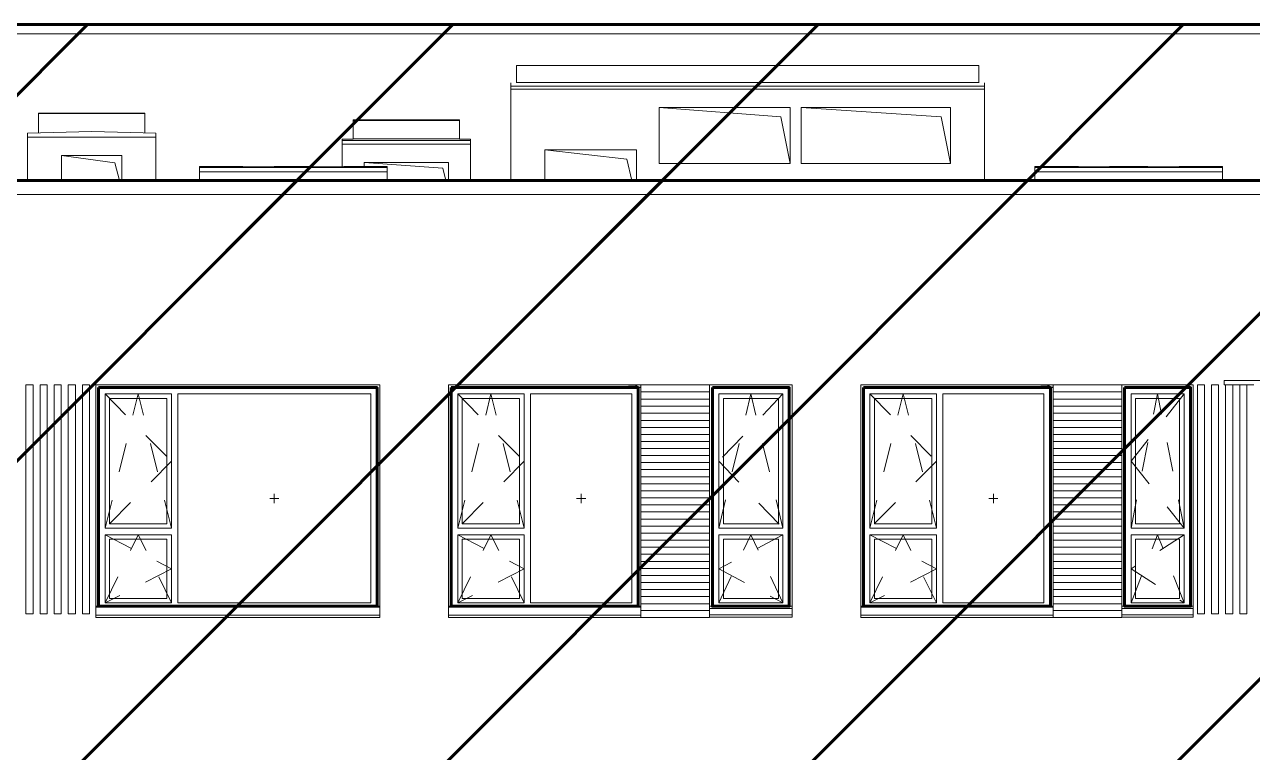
# Model space of a CAD drawing. Header units: millimetres. Extents: x 3914 to 443608, y -156176 to 78197.
# Drawn here: x 82725 to 96129, y 7690 to 15630 of the extents above; entities that cross this region are included whole.
import ezdxf

# ---------------------------------------------------------------- set-up
doc = ezdxf.new("R2010")
doc.units = ezdxf.units.MM
doc.linetypes.add('Штрих', pattern=[635, 317.5, -317.5])
for name, color, linetype, lineweight in [('0) клиннинг', 90, 'Continuous', 60), ('1) Откосы', 102, 'Continuous', 60), ('A-GENM', 7, 'Continuous', 9), ('A-GLAZ-1', 7, 'Continuous', 5), ('A-GLAZ-2', 7, 'Штрих', 5), ('A-ROOF', 7, 'Continuous', 9), ('A-WALL', 7, 'Continuous', 5), ('I-WALL', 7, 'Continuous', 5)]:
    doc.layers.add(name, color=color, linetype=linetype, lineweight=lineweight)

msp = doc.modelspace()

# ---------------------------------------------------------------- hatches: boundary and pattern name
at = {"layer": '0) клиннинг'}
h = msp.add_hatch(dxfattribs=at)
h.set_pattern_fill('ANSI31', color=256, scale=888)
h.paths.add_polyline_path([(81106, 15629.9), (132503.7, 15629.9), (132503.7, 13160), (81106, 13160)])
h = msp.add_hatch(dxfattribs=at)
h.set_pattern_fill('ANSI31', color=256, scale=888)
h.paths.add_polyline_path([(164523.7, 13930), (38834, 13930), (38834, -116.1), (164523.7, -116.1)])

# ---------------------------------------------------------------- linework, layer by layer
for points in [[(81106, 15629.9), (132503.7, 15629.9), (132503.7, 13930), (81106, 13930)], [(38834, -116.1), (164523.7, -116.1), (164523.7, 13930), (38834, 13930)]]:
    msp.add_lwpolyline(points, close=True, dxfattribs=at)
at = {"layer": '1) Откосы'}
for points in [[(83533.7, 11670), (86573.7, 11670), (86573.7, 9285), (83533.7, 9285)], [(87383.7, 11670), (89423.7, 11670), (89423.7, 9285), (87383.7, 9285)], [(90233.7, 11670), (91073.7, 11670), (91073.7, 9285), (90233.7, 9285)], [(91883.7, 11670), (93923.7, 11670), (93923.7, 9285), (91883.7, 9285)], [(94733.7, 11670), (95453.7, 11670), (95453.7, 9285), (94733.7, 9285)]]:
    msp.add_lwpolyline(points, close=True, dxfattribs=at)
at = {"layer": 'A-GENM'}
for p, q in [((106833.6, 15629.9), (81075, 15629.9)), ((81075, 15530), (106833.6, 15530)), ((38775.6, 13930), (115191.7, 13930)), ((38782.7, 13775.9), (115184.6, 13775.9)), ((89317.7, 11700), (89317.7, 11695)), ((89317.7, 11695), (89386.5, 11695)), ((89386.5, 11695), (89437.7, 11670)), ((89438.8, 11675), (89387.7, 11700)), ((89437.7, 11670), (89453.7, 11670)), ((89453.7, 11675), (89438.8, 11675)), ((93817.7, 11700), (93817.7, 11695)), ((93817.7, 11695), (93886.5, 11695)), ((93886.5, 11695), (93937.7, 11670)), ((93938.8, 11675), (93887.7, 11700)), ((93937.7, 11670), (93953.7, 11670)), ((93953.7, 11675), (93938.8, 11675))]:
    msp.add_line(p, q, dxfattribs=at)
at = {"layer": 'A-GLAZ-1'}
for p, q in [((90982, 14623.3), (89653.7, 14725)), ((91083.7, 14115), (90982, 14623.3)), ((92732, 14623.3), (91203.7, 14725)), ((92833.7, 14115), (92732, 14623.3)), ((89298.7, 14160), (88403.7, 14265)), ((83711.7, 14123), (83128.7, 14200)), ((83759.9, 13930), (83711.7, 14123)), ((87291.7, 14063), (86433.7, 14125)), ((89356.1, 13930), (89298.7, 14160)), ((87324.9, 13930), (87291.7, 14063)), ((83503.7, 11700), (83503.7, 9202.5)), ((86603.7, 11700), (83503.7, 11700)), ((83533.7, 9285), (83533.7, 11670)), ((83533.7, 11670), (86573.7, 11670)), ((86573.7, 11670), (86573.7, 9285)), ((86603.7, 9202.5), (86603.7, 11700)), ((87353.7, 11700), (87353.7, 9202.5)), ((89453.7, 11700), (87353.7, 11700)), ((87383.7, 9285), (87383.7, 11670)), ((87383.7, 11670), (89423.7, 11670)), ((89423.7, 11670), (89423.7, 9285)), ((91103.7, 11700), (90203.7, 11700)), ((90233.7, 9285), (90233.7, 11670)), ((90233.7, 11670), (91073.7, 11670)), ((91073.7, 11670), (91073.7, 9285)), ((91103.7, 9202.5), (91103.7, 11700)), ((91853.7, 11700), (91853.7, 9202.5)), ((93953.7, 11700), (91853.7, 11700)), ((91883.7, 9285), (91883.7, 11670)), ((91883.7, 11670), (93923.7, 11670)), ((93923.7, 11670), (93923.7, 9285)), ((95483.7, 11700), (94703.7, 11700)), ((94733.7, 9285), (94733.7, 11670)), ((94733.7, 11670), (95453.7, 11670)), ((95453.7, 11670), (95453.7, 9285)), ((95483.7, 9202.5), (95483.7, 11700)), ((83603.7, 11600), (83603.7, 10135)), ((83603.7, 11600), (84328.7, 11600)), ((83653.7, 11550), (83653.7, 10185)), ((83653.7, 11550), (84278.7, 11550)), ((84278.7, 10185), (84278.7, 11550)), ((84328.7, 11600), (84328.7, 10135)), ((84398.7, 9320), (84398.7, 11600)), ((84398.7, 11600), (86503.7, 11600)), ((86503.7, 9320), (86503.7, 11600)), ((87453.7, 11600), (87453.7, 10135)), ((87453.7, 11600), (88178.7, 11600)), ((87503.7, 11550), (87503.7, 10185)), ((87503.7, 11550), (88128.7, 11550)), ((88128.7, 10185), (88128.7, 11550)), ((88178.7, 11600), (88178.7, 10135)), ((88248.7, 9320), (88248.7, 11600)), ((88248.7, 11600), (89353.7, 11600)), ((89353.7, 9320), (89353.7, 11600)), ((89453.7, 11543.1), (89453.7, 11623)), ((90203.7, 11623), (90203.7, 11543.1)), ((90303.7, 11600), (90303.7, 10135)), ((90303.7, 11600), (91003.7, 11600)), ((90353.7, 11550), (90353.7, 10185)), ((90353.7, 11550), (90953.7, 11550)), ((90953.7, 10185), (90953.7, 11550)), ((91003.7, 10135), (91003.7, 11600)), ((91953.7, 11600), (91953.7, 10135)), ((91953.7, 11600), (92678.7, 11600)), ((92003.7, 11550), (92003.7, 10185)), ((92003.7, 11550), (92628.7, 11550)), ((92628.7, 10185), (92628.7, 11550)), ((92678.7, 11600), (92678.7, 10135)), ((92748.7, 9320), (92748.7, 11600)), ((92748.7, 11600), (93853.7, 11600)), ((93853.7, 9320), (93853.7, 11600)), ((93953.7, 11543.1), (93953.7, 11623)), ((94703.7, 11623), (94703.7, 11543.1)), ((94803.7, 11600), (94803.7, 10135)), ((94803.7, 11600), (95383.7, 11600)), ((94853.7, 11550), (94853.7, 10185)), ((94853.7, 11550), (95333.7, 11550)), ((95333.7, 10185), (95333.7, 11550)), ((95383.7, 10135), (95383.7, 11600)), ((89453.7, 11389.1), (89453.7, 11466.1)), ((90203.7, 11466.1), (90203.7, 11389.1)), ((93953.7, 11389.1), (93953.7, 11466.1)), ((94703.7, 11466.1), (94703.7, 11389.1)), ((89453.7, 11235.1), (89453.7, 11312.1)), ((90203.7, 11312.1), (90203.7, 11235.1)), ((93953.7, 11235.1), (93953.7, 11312.1)), ((94703.7, 11312.1), (94703.7, 11235.1)), ((89453.7, 11081.1), (89453.7, 11158.1)), ((90203.7, 11158.1), (90203.7, 11081.1)), ((93953.7, 11081.1), (93953.7, 11158.1)), ((94703.7, 11158.1), (94703.7, 11081.1)), ((89453.7, 10929.1), (89453.7, 11004.1)), ((90203.7, 11004.1), (90203.7, 10929.1)), ((93953.7, 10929.1), (93953.7, 11004.1)), ((94703.7, 11004.1), (94703.7, 10929.1)), ((89453.7, 10775.1), (89453.7, 10852.1)), ((90203.7, 10852.1), (90203.7, 10775.1)), ((93953.7, 10775.1), (93953.7, 10852.1)), ((94703.7, 10852.1), (94703.7, 10775.1)), ((89453.7, 10620.5), (89453.7, 10698.1)), ((90203.7, 10698.1), (90203.7, 10620.5)), ((93953.7, 10620.5), (93953.7, 10698.1)), ((94703.7, 10698.1), (94703.7, 10620.5)), ((85501.2, 10460), (85401.2, 10460)), ((85451.2, 10510), (85451.2, 10410)), ((88851.2, 10460), (88751.2, 10460)), ((88801.2, 10510), (88801.2, 10410)), ((89453.7, 10467.1), (89453.7, 10543.5)), ((90203.7, 10543.5), (90203.7, 10467.1)), ((93351.2, 10460), (93251.2, 10460)), ((93301.2, 10510), (93301.2, 10410)), ((93953.7, 10467.1), (93953.7, 10543.5)), ((94703.7, 10543.5), (94703.7, 10467.1)), ((89453.7, 10312.9), (89453.7, 10390.1)), ((90203.7, 10390.1), (90203.7, 10312.9)), ((93953.7, 10312.9), (93953.7, 10390.1)), ((94703.7, 10390.1), (94703.7, 10312.9)), ((89453.7, 10158.9), (89453.7, 10235.9)), ((90203.7, 10235.9), (90203.7, 10158.9)), ((93953.7, 10158.9), (93953.7, 10235.9)), ((94703.7, 10235.9), (94703.7, 10158.9)), ((84328.7, 10135), (83603.7, 10135)), ((83603.7, 10065), (83603.7, 9320)), ((83603.7, 10065), (84328.7, 10065)), ((83653.7, 10185), (84278.7, 10185)), ((84328.7, 10065), (84328.7, 9320)), ((88178.7, 10135), (87453.7, 10135)), ((87453.7, 10065), (87453.7, 9320)), ((87453.7, 10065), (88178.7, 10065)), ((87503.7, 10185), (88128.7, 10185)), ((88178.7, 10065), (88178.7, 9320)), ((89453.7, 10004.8), (89453.7, 10081.9)), ((90203.7, 10081.9), (90203.7, 10004.8)), ((91003.7, 10135), (90303.7, 10135)), ((90303.7, 10065), (90303.7, 9320)), ((90303.7, 10065), (91003.7, 10065)), ((90353.7, 10185), (90953.7, 10185)), ((91003.7, 9320), (91003.7, 10065)), ((92678.7, 10135), (91953.7, 10135)), ((91953.7, 10065), (91953.7, 9320)), ((91953.7, 10065), (92678.7, 10065)), ((92003.7, 10185), (92628.7, 10185)), ((92678.7, 10065), (92678.7, 9320)), ((93953.7, 10004.8), (93953.7, 10081.9)), ((94703.7, 10081.9), (94703.7, 10004.8)), ((95383.7, 10135), (94803.7, 10135)), ((94803.7, 10065), (94803.7, 9320)), ((94803.7, 10065), (95383.7, 10065)), ((94853.7, 10185), (95333.7, 10185)), ((95383.7, 9320), (95383.7, 10065)), ((83653.7, 10015), (83653.7, 9370)), ((83653.7, 10015), (84278.7, 10015)), ((84278.7, 9370), (84278.7, 10015)), ((87503.7, 10015), (87503.7, 9370)), ((87503.7, 10015), (88128.7, 10015)), ((88128.7, 9370), (88128.7, 10015)), ((89453.7, 9851), (89453.7, 9927.8)), ((90203.7, 9927.8), (90203.7, 9851)), ((90353.7, 10015), (90353.7, 9370)), ((90353.7, 10015), (90953.7, 10015)), ((90953.7, 9370), (90953.7, 10015)), ((92003.7, 10015), (92003.7, 9370)), ((92003.7, 10015), (92628.7, 10015)), ((92628.7, 9370), (92628.7, 10015)), ((93953.7, 9851), (93953.7, 9927.8)), ((94703.7, 9927.8), (94703.7, 9851)), ((94853.7, 10015), (94853.7, 9370)), ((94853.7, 10015), (95333.7, 10015)), ((95333.7, 9370), (95333.7, 10015)), ((89453.7, 9697.5), (89453.7, 9774)), ((90203.7, 9774), (90203.7, 9697.5)), ((93953.7, 9697.5), (93953.7, 9774)), ((94703.7, 9774), (94703.7, 9697.5)), ((89453.7, 9543), (89453.7, 9620.5)), ((90203.7, 9620.5), (90203.7, 9543)), ((93953.7, 9543), (93953.7, 9620.5)), ((94703.7, 9620.5), (94703.7, 9543)), ((89453.7, 9389.1), (89453.7, 9466)), ((90203.7, 9466), (90203.7, 9389.1)), ((93953.7, 9389.1), (93953.7, 9466)), ((94703.7, 9466), (94703.7, 9389.1)), ((86603.7, 9285), (83503.7, 9285)), ((86603.7, 9275), (83503.7, 9275)), ((83603.7, 9320), (84328.7, 9320)), ((83653.7, 9370), (84278.7, 9370)), ((84398.7, 9320), (86503.7, 9320)), ((89453.7, 9285), (87353.7, 9285)), ((89453.7, 9275), (87353.7, 9275)), ((87453.7, 9320), (88178.7, 9320)), ((87503.7, 9370), (88128.7, 9370)), ((88248.7, 9320), (89353.7, 9320)), ((89453.7, 9236.4), (89453.7, 9312.1)), ((90203.7, 9312.1), (90203.7, 9236.4)), ((91103.7, 9285), (90203.7, 9285)), ((91103.7, 9260), (90203.7, 9260)), ((90303.7, 9320), (91003.7, 9320)), ((90353.7, 9370), (90953.7, 9370)), ((93953.7, 9285), (91853.7, 9285)), ((93953.7, 9275), (91853.7, 9275)), ((91953.7, 9320), (92678.7, 9320)), ((92003.7, 9370), (92628.7, 9370)), ((92748.7, 9320), (93853.7, 9320)), ((93953.7, 9236.4), (93953.7, 9312.1)), ((94703.7, 9312.1), (94703.7, 9236.4)), ((95483.7, 9285), (94703.7, 9285)), ((95483.7, 9260), (94703.7, 9260)), ((94803.7, 9320), (95383.7, 9320)), ((94853.7, 9370), (95333.7, 9370)), ((83503.7, 9188), (83503.7, 9202.5)), ((83503.7, 9163), (83503.7, 9188)), ((83503.7, 9188), (86603.7, 9188)), ((86603.7, 9163), (83503.7, 9163)), ((86603.7, 9202.5), (86603.7, 9188)), ((86603.7, 9188), (86603.7, 9163)), ((87353.7, 9188), (87353.7, 9202.5)), ((87353.7, 9163), (87353.7, 9188)), ((87353.7, 9188), (89453.7, 9188)), ((89453.7, 9163), (87353.7, 9163)), ((89453.7, 9193.8), (89453.7, 9188)), ((89453.7, 9188), (89453.7, 9163)), ((90203.7, 9191), (90203.7, 9195.6)), ((90203.7, 9166), (90203.7, 9191)), ((90203.7, 9191), (91103.7, 9191)), ((91103.7, 9166), (90203.7, 9166)), ((91103.7, 9202.5), (91103.7, 9191)), ((91103.7, 9191), (91103.7, 9166)), ((91853.7, 9188), (91853.7, 9202.5)), ((91853.7, 9163), (91853.7, 9188)), ((91853.7, 9188), (93953.7, 9188)), ((93953.7, 9163), (91853.7, 9163)), ((93953.7, 9193.8), (93953.7, 9188)), ((93953.7, 9188), (93953.7, 9163)), ((94703.7, 9191), (94703.7, 9195.6)), ((94703.7, 9166), (94703.7, 9191)), ((94703.7, 9191), (95483.7, 9191)), ((95483.7, 9166), (94703.7, 9166)), ((95483.7, 9202.5), (95483.7, 9191)), ((95483.7, 9191), (95483.7, 9166))]:
    msp.add_line(p, q, dxfattribs=at)
at = {"layer": 'A-GLAZ-2'}
for p, q in [((83603.7, 10135), (83966.2, 11600)), ((83603.7, 11600), (84328.7, 10867.5)), ((84328.7, 10135), (83966.2, 11600)), ((87453.7, 10135), (87816.2, 11600)), ((87453.7, 11600), (88178.7, 10867.5)), ((88178.7, 10135), (87816.2, 11600)), ((90303.7, 10135), (90653.7, 11600)), ((91003.7, 11600), (90303.7, 10867.5)), ((91003.7, 10135), (90653.7, 11600)), ((91953.7, 10135), (92316.2, 11600)), ((91953.7, 11600), (92678.7, 10867.5)), ((92678.7, 10135), (92316.2, 11600)), ((94803.7, 10135), (95093.7, 11600)), ((95383.7, 11600), (94803.7, 10867.5)), ((95383.7, 10135), (95093.7, 11600)), ((84328.7, 10867.5), (83603.7, 10135)), ((88178.7, 10867.5), (87453.7, 10135)), ((90303.7, 10867.5), (91003.7, 10135)), ((92678.7, 10867.5), (91953.7, 10135)), ((94803.7, 10867.5), (95383.7, 10135)), ((83603.7, 9320), (83966.2, 10065)), ((83603.7, 10065), (84328.7, 9692.5)), ((84328.7, 9320), (83966.2, 10065)), ((87453.7, 9320), (87816.2, 10065)), ((87453.7, 10065), (88178.7, 9692.5)), ((88178.7, 9320), (87816.2, 10065)), ((90303.7, 9320), (90653.7, 10065)), ((91003.7, 10065), (90303.7, 9692.5)), ((91003.7, 9320), (90653.7, 10065)), ((91953.7, 9320), (92316.2, 10065)), ((91953.7, 10065), (92678.7, 9692.5)), ((92678.7, 9320), (92316.2, 10065)), ((94803.7, 9320), (95093.7, 10065)), ((95383.7, 10065), (94803.7, 9692.5)), ((95383.7, 9320), (95093.7, 10065)), ((84328.7, 9692.5), (83603.7, 9320)), ((88178.7, 9692.5), (87453.7, 9320)), ((90303.7, 9692.5), (91003.7, 9320)), ((92678.7, 9692.5), (91953.7, 9320)), ((94803.7, 9692.5), (95383.7, 9320))]:
    msp.add_line(p, q, dxfattribs=at)
at = {"layer": 'A-ROOF'}
for p, q in [((88033.7, 14925), (88033.7, 14994.1)), ((93203.7, 14959), (88033.7, 14959)), ((88033.7, 14925), (93203.7, 14925)), ((93203.7, 14994.1), (93203.7, 14925)), ((83458.7, 14465), (82758.7, 14444)), ((82758.7, 14444), (82758.7, 14400)), ((82758.7, 14400), (84158.7, 14400)), ((84158.7, 14444), (83458.7, 14465)), ((84158.7, 14400), (84158.7, 14444)), ((86193.7, 14379.6), (86193.7, 14325)), ((87593.7, 14364), (86193.7, 14364)), ((87593.7, 14325), (87593.7, 14379.6)), ((86193.7, 14325), (87593.7, 14325)), ((84633.7, 14025), (84633.7, 14082.2)), ((85103.7, 14082.2), (84633.7, 14082.2)), ((85108.7, 14080.9), (85103.7, 14082.2)), ((85123.7, 14079.8), (85108.7, 14080.9)), ((85147.7, 14078.7), (85123.7, 14079.8)), ((85179.2, 14077.9), (85147.7, 14078.7)), ((85216.6, 14077.3), (85179.2, 14077.9)), ((85257.6, 14077), (85216.6, 14077.3)), ((85299.7, 14077), (85257.6, 14077)), ((85340.7, 14077.3), (85299.7, 14077)), ((85378.1, 14077.9), (85340.7, 14077.3)), ((85409.6, 14078.7), (85378.1, 14077.9)), ((85433.6, 14079.8), (85409.6, 14078.7)), ((85448.6, 14080.9), (85433.6, 14079.8)), ((85453.7, 14082.2), (85448.6, 14080.9)), ((85863.7, 14082.2), (85453.7, 14082.2)), ((85868.7, 14080.9), (85863.7, 14082.2)), ((85883.7, 14079.8), (85868.7, 14080.9)), ((85907.7, 14078.7), (85883.7, 14079.8)), ((85939.2, 14077.9), (85907.7, 14078.7)), ((85976.6, 14077.3), (85939.2, 14077.9)), ((86017.6, 14077), (85976.6, 14077.3)), ((86059.7, 14077), (86017.6, 14077)), ((86100.7, 14077.3), (86059.7, 14077)), ((86138.1, 14077.9), (86100.7, 14077.3)), ((86169.6, 14078.7), (86138.1, 14077.9)), ((86193.6, 14079.8), (86169.6, 14078.7)), ((86208.6, 14080.9), (86193.6, 14079.8)), ((86213.7, 14082.2), (86208.6, 14080.9)), ((86683.7, 14082.2), (86213.7, 14082.2)), ((86683.7, 14025), (86683.7, 14082.2)), ((93753.7, 14025), (93753.7, 14082.2)), ((94223.7, 14082.2), (93753.7, 14082.2)), ((94228.7, 14080.9), (94223.7, 14082.2)), ((94243.7, 14079.8), (94228.7, 14080.9)), ((94267.7, 14078.7), (94243.7, 14079.8)), ((94299.2, 14077.9), (94267.7, 14078.7)), ((94336.6, 14077.3), (94299.2, 14077.9)), ((94377.6, 14077), (94336.6, 14077.3)), ((94419.7, 14077), (94377.6, 14077)), ((94460.7, 14077.3), (94419.7, 14077)), ((94498.1, 14077.9), (94460.7, 14077.3)), ((94529.6, 14078.7), (94498.1, 14077.9)), ((94553.6, 14079.8), (94529.6, 14078.7)), ((94568.6, 14080.9), (94553.6, 14079.8)), ((94573.7, 14082.2), (94568.6, 14080.9)), ((94983.7, 14082.2), (94573.7, 14082.2)), ((94988.7, 14080.9), (94983.7, 14082.2)), ((95003.7, 14079.8), (94988.7, 14080.9)), ((95027.7, 14078.7), (95003.7, 14079.8)), ((95059.2, 14077.9), (95027.7, 14078.7)), ((95096.6, 14077.3), (95059.2, 14077.9)), ((95137.6, 14077), (95096.6, 14077.3)), ((95179.7, 14077), (95137.6, 14077)), ((95220.7, 14077.3), (95179.7, 14077)), ((95258.1, 14077.9), (95220.7, 14077.3)), ((95289.6, 14078.7), (95258.1, 14077.9)), ((95313.6, 14079.8), (95289.6, 14078.7)), ((95328.6, 14080.9), (95313.6, 14079.8)), ((95333.7, 14082.2), (95328.6, 14080.9)), ((95803.7, 14082.2), (95333.7, 14082.2)), ((95803.7, 14025), (95803.7, 14082.2)), ((86683.7, 14069), (84633.7, 14069)), ((84633.7, 14025), (86683.7, 14025)), ((95803.7, 14069), (93753.7, 14069)), ((93753.7, 14025), (95803.7, 14025))]:
    msp.add_line(p, q, dxfattribs=at)
at = {"layer": 'A-WALL'}
for p, q in [((88093.7, 14994.1), (88093.7, 15185)), ((88093.7, 15185), (93143.7, 15185)), ((93143.7, 15185), (93143.7, 14994.1)), ((88033.7, 13930), (88033.7, 14925)), ((93203.7, 13930), (93203.7, 14925)), ((82878.7, 14447.6), (82878.7, 14664.2)), ((82878.7, 14664.2), (84038.7, 14664.2)), ((84038.7, 14664.2), (84038.7, 14447.6)), ((89653.7, 14115), (89653.7, 14725)), ((89653.7, 14725), (91083.7, 14725)), ((91083.7, 14725), (91083.7, 14115)), ((91203.7, 14115), (91203.7, 14725)), ((91203.7, 14725), (92833.7, 14725)), ((92833.7, 14725), (92833.7, 14115)), ((86313.7, 14379.6), (86313.7, 14589.2)), ((86313.7, 14589.2), (87473.7, 14589.2)), ((87473.7, 14589.2), (87473.7, 14379.6)), ((82758.7, 13930), (82758.7, 14400)), ((84158.7, 13930), (84158.7, 14400)), ((86193.7, 14379.6), (86313.7, 14379.6)), ((87473.7, 14379.6), (87593.7, 14379.6)), ((86193.7, 14079.8), (86193.7, 14325)), ((87593.7, 13930), (87593.7, 14325)), ((88403.7, 13930), (88403.7, 14265)), ((88403.7, 14265), (89403.7, 14265)), ((89403.7, 14265), (89403.7, 13930)), ((83128.7, 13930), (83128.7, 14200)), ((83128.7, 14200), (83788.7, 14200)), ((83788.7, 14200), (83788.7, 13930)), ((86433.7, 14082.2), (86433.7, 14125)), ((86433.7, 14125), (87353.7, 14125)), ((87353.7, 14125), (87353.7, 13930)), ((91083.7, 14115), (89653.7, 14115)), ((92833.7, 14115), (91203.7, 14115)), ((84633.7, 13930), (84633.7, 14025)), ((86683.7, 13930), (86683.7, 14025)), ((93753.7, 13930), (93753.7, 14025)), ((95803.7, 13930), (95803.7, 14025)), ((83503.7, 11700), (86603.7, 11700)), ((83503.7, 9202.5), (83503.7, 11700)), ((86603.7, 11700), (86603.7, 9202.5)), ((87353.7, 9202.5), (87353.7, 11700)), ((87353.7, 11700), (89453.7, 11700)), ((90203.7, 11700), (91103.7, 11700)), ((91103.7, 11700), (91103.7, 9202.5)), ((91853.7, 9202.5), (91853.7, 11700)), ((91853.7, 11700), (93953.7, 11700)), ((94703.7, 11700), (95483.7, 11700)), ((95483.7, 11700), (95483.7, 9202.5)), ((95820.7, 11748), (97003.7, 11748)), ((95820.7, 11700), (95820.7, 11748)), ((95837, 11700), (95820.7, 11700)), ((95991, 11700), (95914, 11700)), ((96145, 11700), (96068, 11700)), ((89453.7, 11623), (89453.7, 11543.1)), ((90203.7, 11543.1), (90203.7, 11623)), ((93953.7, 11623), (93953.7, 11543.1)), ((94703.7, 11543.1), (94703.7, 11623)), ((89453.7, 11466.1), (89453.7, 11389.1)), ((90203.7, 11389.1), (90203.7, 11466.1)), ((93953.7, 11466.1), (93953.7, 11389.1)), ((94703.7, 11389.1), (94703.7, 11466.1)), ((89453.7, 11312.1), (89453.7, 11235.1)), ((90203.7, 11235.1), (90203.7, 11312.1)), ((93953.7, 11312.1), (93953.7, 11235.1)), ((94703.7, 11235.1), (94703.7, 11312.1)), ((89453.7, 11158.1), (89453.7, 11081.1)), ((90203.7, 11081.1), (90203.7, 11158.1)), ((93953.7, 11158.1), (93953.7, 11081.1)), ((94703.7, 11081.1), (94703.7, 11158.1)), ((89453.7, 11004.1), (89453.7, 10929.1)), ((90203.7, 10929.1), (90203.7, 11004.1)), ((93953.7, 11004.1), (93953.7, 10929.1)), ((94703.7, 10929.1), (94703.7, 11004.1)), ((89453.7, 10852.1), (89453.7, 10775.1)), ((90203.7, 10775.1), (90203.7, 10852.1)), ((93953.7, 10852.1), (93953.7, 10775.1)), ((94703.7, 10775.1), (94703.7, 10852.1)), ((89453.7, 10698.1), (89453.7, 10620.5)), ((90203.7, 10620.5), (90203.7, 10698.1)), ((93953.7, 10698.1), (93953.7, 10620.5)), ((94703.7, 10620.5), (94703.7, 10698.1)), ((89453.7, 10543.5), (89453.7, 10467.1)), ((90203.7, 10467.1), (90203.7, 10543.5)), ((93953.7, 10543.5), (93953.7, 10467.1)), ((94703.7, 10467.1), (94703.7, 10543.5)), ((89453.7, 10390.1), (89453.7, 10312.9)), ((90203.7, 10312.9), (90203.7, 10390.1)), ((93953.7, 10390.1), (93953.7, 10312.9)), ((94703.7, 10312.9), (94703.7, 10390.1)), ((89453.7, 10235.9), (89453.7, 10158.9)), ((90203.7, 10158.9), (90203.7, 10235.9)), ((93953.7, 10235.9), (93953.7, 10158.9)), ((94703.7, 10158.9), (94703.7, 10235.9)), ((89453.7, 10081.9), (89453.7, 10004.8)), ((90203.7, 10004.8), (90203.7, 10081.9)), ((93953.7, 10081.9), (93953.7, 10004.8)), ((94703.7, 10004.8), (94703.7, 10081.9)), ((89453.7, 9927.8), (89453.7, 9851)), ((90203.7, 9851), (90203.7, 9927.8)), ((93953.7, 9927.8), (93953.7, 9851)), ((94703.7, 9851), (94703.7, 9927.8)), ((89453.7, 9774), (89453.7, 9697.5)), ((90203.7, 9697.5), (90203.7, 9774)), ((93953.7, 9774), (93953.7, 9697.5)), ((94703.7, 9697.5), (94703.7, 9774)), ((89453.7, 9620.5), (89453.7, 9543)), ((90203.7, 9543), (90203.7, 9620.5)), ((93953.7, 9620.5), (93953.7, 9543)), ((94703.7, 9543), (94703.7, 9620.5)), ((89453.7, 9466), (89453.7, 9389.1)), ((90203.7, 9389.1), (90203.7, 9466)), ((93953.7, 9466), (93953.7, 9389.1)), ((94703.7, 9389.1), (94703.7, 9466)), ((89453.7, 9312.1), (89453.7, 9236.4)), ((90203.7, 9236.4), (90203.7, 9312.1)), ((93953.7, 9312.1), (93953.7, 9236.4)), ((94703.7, 9236.4), (94703.7, 9312.1))]:
    msp.add_line(p, q, dxfattribs=at)
at = {"layer": 'I-WALL'}
for p, q in [((88093.7, 14996.5), (93143.7, 14996.5)), ((84038.7, 14660), (82878.7, 14660)), ((87473.7, 14585), (86313.7, 14585)), ((86313.7, 14382), (87473.7, 14382)), ((82817.4, 11700), (82740.4, 11700)), ((82740.4, 11700), (82740.4, 9200)), ((82817.4, 9200), (82817.4, 11700)), ((82971.4, 11700), (82894.4, 11700)), ((82894.4, 11700), (82894.4, 9200)), ((82971.4, 9200), (82971.4, 11700)), ((83125.4, 11700), (83048.4, 11700)), ((83048.4, 11700), (83048.4, 9200)), ((83125.4, 9200), (83125.4, 11700)), ((83279.4, 11700), (83202.4, 11700)), ((83202.4, 11700), (83202.4, 9200)), ((83279.4, 9200), (83279.4, 11700)), ((83433.4, 11700), (83356.4, 11700)), ((83356.4, 11700), (83356.4, 9200)), ((83433.4, 9200), (83433.4, 11700)), ((90203.7, 11700), (89453.7, 11700)), ((89453.7, 11700), (89453.7, 11623)), ((90203.7, 11623), (90203.7, 11700)), ((94703.7, 11700), (93953.7, 11700)), ((93953.7, 11700), (93953.7, 11623)), ((94703.7, 11623), (94703.7, 11700)), ((95606, 11700), (95529, 11700)), ((95529, 11700), (95529, 9200)), ((95606, 9200), (95606, 11700)), ((95760, 11700), (95683, 11700)), ((95683, 11700), (95683, 9200)), ((95760, 9200), (95760, 11700)), ((95914, 11700), (95837, 11700)), ((95837, 11700), (95837, 9200)), ((95914, 9200), (95914, 11700)), ((96068, 11700), (95991, 11700)), ((95991, 11700), (95991, 9200)), ((96068, 9200), (96068, 11700)), ((89453.7, 11623), (90203.7, 11623)), ((90203.7, 11543.1), (89453.7, 11543.1)), ((89453.7, 11543.1), (89453.7, 11466.1)), ((90203.7, 11466.1), (90203.7, 11543.1)), ((93953.7, 11623), (94703.7, 11623)), ((94703.7, 11543.1), (93953.7, 11543.1)), ((93953.7, 11543.1), (93953.7, 11466.1)), ((94703.7, 11466.1), (94703.7, 11543.1)), ((89453.7, 11466.1), (90203.7, 11466.1)), ((93953.7, 11466.1), (94703.7, 11466.1)), ((90203.7, 11389.1), (89453.7, 11389.1)), ((89453.7, 11389.1), (89453.7, 11312.1)), ((89453.7, 11312.1), (90203.7, 11312.1)), ((90203.7, 11312.1), (90203.7, 11389.1)), ((94703.7, 11389.1), (93953.7, 11389.1)), ((93953.7, 11389.1), (93953.7, 11312.1)), ((93953.7, 11312.1), (94703.7, 11312.1)), ((94703.7, 11312.1), (94703.7, 11389.1)), ((90203.7, 11235.1), (89453.7, 11235.1)), ((89453.7, 11235.1), (89453.7, 11158.1)), ((89453.7, 11158.1), (90203.7, 11158.1)), ((90203.7, 11158.1), (90203.7, 11235.1)), ((94703.7, 11235.1), (93953.7, 11235.1)), ((93953.7, 11235.1), (93953.7, 11158.1)), ((93953.7, 11158.1), (94703.7, 11158.1)), ((94703.7, 11158.1), (94703.7, 11235.1)), ((90203.7, 11081.1), (89453.7, 11081.1)), ((89453.7, 11081.1), (89453.7, 11004.1)), ((89453.7, 11004.1), (90203.7, 11004.1)), ((90203.7, 11004.1), (90203.7, 11081.1)), ((94703.7, 11081.1), (93953.7, 11081.1)), ((93953.7, 11081.1), (93953.7, 11004.1)), ((93953.7, 11004.1), (94703.7, 11004.1)), ((94703.7, 11004.1), (94703.7, 11081.1)), ((90203.7, 10929.1), (89453.7, 10929.1)), ((89453.7, 10929.1), (89453.7, 10852.1)), ((90203.7, 10852.1), (90203.7, 10929.1)), ((94703.7, 10929.1), (93953.7, 10929.1)), ((93953.7, 10929.1), (93953.7, 10852.1)), ((94703.7, 10852.1), (94703.7, 10929.1)), ((89453.7, 10852.1), (90203.7, 10852.1)), ((90203.7, 10775.1), (89453.7, 10775.1)), ((89453.7, 10775.1), (89453.7, 10698.1)), ((90203.7, 10698.1), (90203.7, 10775.1)), ((93953.7, 10852.1), (94703.7, 10852.1)), ((94703.7, 10775.1), (93953.7, 10775.1)), ((93953.7, 10775.1), (93953.7, 10698.1)), ((94703.7, 10698.1), (94703.7, 10775.1)), ((89453.7, 10698.1), (90203.7, 10698.1)), ((90203.7, 10620.5), (89453.7, 10620.5)), ((89453.7, 10620.5), (89453.7, 10543.5)), ((90203.7, 10543.5), (90203.7, 10620.5)), ((93953.7, 10698.1), (94703.7, 10698.1)), ((94703.7, 10620.5), (93953.7, 10620.5)), ((93953.7, 10620.5), (93953.7, 10543.5)), ((94703.7, 10543.5), (94703.7, 10620.5)), ((89453.7, 10543.5), (90203.7, 10543.5)), ((90203.7, 10467.1), (89453.7, 10467.1)), ((89453.7, 10467.1), (89453.7, 10390.1)), ((90203.7, 10390.1), (90203.7, 10467.1)), ((93953.7, 10543.5), (94703.7, 10543.5)), ((94703.7, 10467.1), (93953.7, 10467.1)), ((93953.7, 10467.1), (93953.7, 10390.1)), ((94703.7, 10390.1), (94703.7, 10467.1)), ((89453.7, 10390.1), (90203.7, 10390.1)), ((93953.7, 10390.1), (94703.7, 10390.1)), ((90203.7, 10312.9), (89453.7, 10312.9)), ((89453.7, 10312.9), (89453.7, 10235.9)), ((89453.7, 10235.9), (90203.7, 10235.9)), ((90203.7, 10235.9), (90203.7, 10312.9)), ((94703.7, 10312.9), (93953.7, 10312.9)), ((93953.7, 10312.9), (93953.7, 10235.9)), ((93953.7, 10235.9), (94703.7, 10235.9)), ((94703.7, 10235.9), (94703.7, 10312.9)), ((90203.7, 10158.9), (89453.7, 10158.9)), ((89453.7, 10158.9), (89453.7, 10081.9)), ((89453.7, 10081.9), (90203.7, 10081.9)), ((90203.7, 10081.9), (90203.7, 10158.9)), ((94703.7, 10158.9), (93953.7, 10158.9)), ((93953.7, 10158.9), (93953.7, 10081.9)), ((93953.7, 10081.9), (94703.7, 10081.9)), ((94703.7, 10081.9), (94703.7, 10158.9)), ((90203.7, 10004.8), (89453.7, 10004.8)), ((89453.7, 10004.8), (89453.7, 9927.8)), ((89453.7, 9927.8), (90203.7, 9927.8)), ((90203.7, 9927.8), (90203.7, 10004.8)), ((94703.7, 10004.8), (93953.7, 10004.8)), ((93953.7, 10004.8), (93953.7, 9927.8)), ((93953.7, 9927.8), (94703.7, 9927.8)), ((94703.7, 9927.8), (94703.7, 10004.8)), ((90203.7, 9851), (89453.7, 9851)), ((89453.7, 9851), (89453.7, 9774)), ((90203.7, 9774), (90203.7, 9851)), ((94703.7, 9851), (93953.7, 9851)), ((93953.7, 9851), (93953.7, 9774)), ((94703.7, 9774), (94703.7, 9851)), ((89453.7, 9774), (90203.7, 9774)), ((90203.7, 9697.5), (89453.7, 9697.5)), ((89453.7, 9697.5), (89453.7, 9620.5)), ((90203.7, 9620.5), (90203.7, 9697.5)), ((93953.7, 9774), (94703.7, 9774)), ((94703.7, 9697.5), (93953.7, 9697.5)), ((93953.7, 9697.5), (93953.7, 9620.5)), ((94703.7, 9620.5), (94703.7, 9697.5)), ((89453.7, 9620.5), (90203.7, 9620.5)), ((90203.7, 9543), (89453.7, 9543)), ((89453.7, 9543), (89453.7, 9466)), ((90203.7, 9466), (90203.7, 9543)), ((93953.7, 9620.5), (94703.7, 9620.5)), ((94703.7, 9543), (93953.7, 9543)), ((93953.7, 9543), (93953.7, 9466)), ((94703.7, 9466), (94703.7, 9543)), ((89453.7, 9466), (90203.7, 9466)), ((90203.7, 9389.1), (89453.7, 9389.1)), ((89453.7, 9389.1), (89453.7, 9312.1)), ((90203.7, 9312.1), (90203.7, 9389.1)), ((93953.7, 9466), (94703.7, 9466)), ((94703.7, 9389.1), (93953.7, 9389.1)), ((93953.7, 9389.1), (93953.7, 9312.1)), ((94703.7, 9312.1), (94703.7, 9389.1)), ((89453.7, 9312.1), (90203.7, 9312.1)), ((93953.7, 9312.1), (94703.7, 9312.1)), ((82740.4, 9200), (82817.4, 9200)), ((82894.4, 9200), (82971.4, 9200)), ((83048.4, 9200), (83125.4, 9200)), ((83202.4, 9200), (83279.4, 9200)), ((83356.4, 9200), (83433.4, 9200)), ((90203.7, 9236.4), (89453.7, 9236.4)), ((89453.7, 9236.4), (89453.7, 9193.8)), ((89453.7, 9163.2), (90203.7, 9163.2)), ((90203.7, 9195.6), (90203.7, 9236.4)), ((90203.7, 9163.2), (90203.7, 9166)), ((94703.7, 9236.4), (93953.7, 9236.4)), ((93953.7, 9236.4), (93953.7, 9193.8)), ((93953.7, 9163), (94703.7, 9163)), ((94703.7, 9195.6), (94703.7, 9236.4)), ((94703.7, 9163), (94703.7, 9166)), ((95529, 9200), (95606, 9200)), ((95683, 9200), (95760, 9200)), ((95837, 9200), (95914, 9200)), ((95991, 9200), (96068, 9200))]:
    msp.add_line(p, q, dxfattribs=at)

doc.saveas('drawing.dxf')
